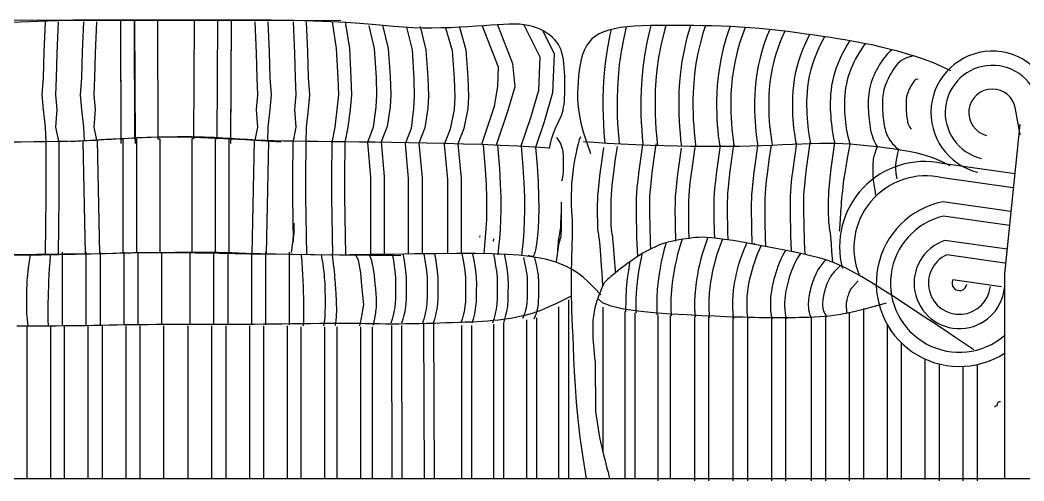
# Model space of a CAD drawing. Header units: inches. Extents: x 11 to 53.5, y 7.4 to 32.2.
# Drawn here: x 43.636 to 45.755, y 22.053 to 23.025 of the extents above; entities that cross this region are included whole.
import ezdxf

# ---------------------------------------------------------------- set-up
doc = ezdxf.new("R2010")
doc.units = ezdxf.units.IN
doc.header["$MEASUREMENT"] = 0
doc.layers.add('02', color=2, linetype='Continuous')
doc.layers.add('1', color=1, linetype='Continuous')

msp = doc.modelspace()

# ---------------------------------------------------------------- linework, layer by layer
at = {"layer": '02'}
for p, q in [((45.6944, 22.2114), (45.6988, 22.2115)), ((45.6944, 22.2079), (45.6944, 22.2114))]:
    msp.add_line(p, q, dxfattribs=at)
for points in [[(43.6046, 23.0199), (43.6369, 23.0217), (43.6734, 23.0231), (43.7148, 23.0241), (43.7631, 23.0248), (43.8203, 23.0251), (43.8885, 23.0251), (43.9698, 23.025), (44.0663, 23.0249), (44.1801, 23.0247), (44.3133, 23.0246)], [(44.7537, 22.754), (44.7554, 22.7642), (44.7576, 22.7736), (44.7603, 22.7821), (44.7632, 22.7899), (44.7663, 22.797), (44.7693, 22.8036), (44.7723, 22.8096), (44.775, 22.8152), (44.7773, 22.8206), (44.7793, 22.8257), (44.781, 22.8308), (44.7824, 22.836), (44.7835, 22.8416), (44.7844, 22.8475), (44.7851, 22.854), (44.7856, 22.8613), (44.786, 22.8694), (44.7862, 22.8781), (44.7863, 22.8874), (44.7862, 22.8969), (44.7859, 22.9065), (44.7855, 22.916), (44.7849, 22.9252), (44.784, 22.9338), (44.7829, 22.9418), (44.7816, 22.9491), (44.7799, 22.9559), (44.7779, 22.9621), (44.7754, 22.968), (44.7724, 22.9734), (44.7688, 22.9787), (44.7646, 22.9837), (44.7598, 22.9886), (44.7543, 22.9933), (44.7481, 22.9978), (44.7414, 23.0019), (44.7341, 23.0057), (44.7263, 23.0089), (44.718, 23.0117), (44.7092, 23.0138), (44.6999, 23.0153), (44.6901, 23.0162), (44.6797, 23.0165), (44.6685, 23.0164), (44.6565, 23.016), (44.6436, 23.0152), (44.6297, 23.0143), (44.6146, 23.0132), (44.5985, 23.0121), (44.5813, 23.0109), (44.5633, 23.0099), (44.5445, 23.0091), (44.5251, 23.0085), (44.5054, 23.0082), (44.4854, 23.0084), (44.4653, 23.009), (44.4451, 23.0102), (44.4244, 23.0117), (44.4026, 23.0136), (44.379, 23.0157), (44.3531, 23.0178), (44.3242, 23.0199), (44.2919, 23.0217), (44.2554, 23.0231), (44.214, 23.0241), (44.1657, 23.0248), (44.1085, 23.0251), (44.0403, 23.0251), (43.959, 23.025), (43.8625, 23.0249), (43.7487, 23.0247), (43.6155, 23.0246)], [(43.6888, 23.0215), (43.6861, 22.958), (43.6846, 22.9032), (43.6817, 22.8674), (43.6846, 22.8366), (43.689, 22.799), (43.6899, 22.7668), (43.6904, 22.6934), (43.6904, 22.6514), (43.6886, 22.5304)], [(43.7163, 23.0215), (43.7136, 22.9552), (43.7121, 22.9032), (43.7107, 22.8674), (43.7136, 22.8366), (43.7107, 22.799), (43.7174, 22.7668), (43.7179, 22.6934), (43.7179, 22.6514), (43.7161, 22.5307)], [(43.7699, 23.0215), (43.7671, 22.958), (43.7657, 22.9032), (43.7628, 22.8674), (43.7657, 22.8366), (43.77, 22.799), (43.7708, 22.77)], [(43.7974, 23.0215), (43.7946, 22.9552), (43.7932, 22.9032), (43.7917, 22.8674), (43.7946, 22.8366), (43.7917, 22.799), (43.7974, 22.7716)], [(43.8476, 23.0248), (43.8487, 22.7646)], [(43.8476, 23.0248), (43.8486, 22.7744), (43.8525, 22.7744), (43.8525, 22.5337)], [(43.8765, 23.0248), (43.8776, 22.7744), (43.8814, 22.7744), (43.8814, 22.5337)], [(43.8776, 23.0249), (43.8787, 22.7647)], [(43.9257, 23.0248), (43.9268, 22.7744), (43.9306, 22.7744), (43.9306, 22.5337)], [(44.0031, 23.0248), (44.002, 22.7744), (43.9982, 22.7744), (43.9982, 22.5337)], [(44.0523, 23.0248), (44.0512, 22.7744), (44.0474, 22.7744), (44.0474, 22.5337)], [(44.0812, 23.0248), (44.0802, 22.7744), (44.0763, 22.7744), (44.0763, 22.5337)], [(44.0812, 23.0248), (44.0801, 22.7646)], [(44.1314, 23.0215), (44.1342, 22.9552), (44.1357, 22.9032), (44.1371, 22.8674), (44.1342, 22.8366), (44.1371, 22.799), (44.1314, 22.7716)], [(44.1589, 23.0215), (44.1617, 22.958), (44.1631, 22.9032), (44.166, 22.8674), (44.1631, 22.8366), (44.1588, 22.799), (44.158, 22.77)], [(44.2125, 23.0215), (44.2152, 22.9552), (44.2167, 22.9032), (44.2181, 22.8674), (44.2152, 22.8366), (44.2181, 22.799), (44.2114, 22.7668), (44.2109, 22.6934), (44.2109, 22.6514), (44.2123, 22.5574), (44.2138, 22.5969), (44.2138, 22.5752), (44.208, 22.5347)], [(44.24, 23.0215), (44.2427, 22.958), (44.2442, 22.9032), (44.2471, 22.8674), (44.2442, 22.8366), (44.2398, 22.799), (44.2389, 22.7668), (44.2384, 22.6934), (44.2384, 22.6514), (44.2402, 22.5304)], [(44.2949, 23.0215), (44.3035, 22.9651), (44.3064, 22.9032), (44.3078, 22.8674), (44.3049, 22.8366), (44.3006, 22.799), (44.2939, 22.7668), (44.2934, 22.6934), (44.2934, 22.6514), (44.2952, 22.5297)], [(44.3224, 23.0215), (44.331, 22.9651), (44.3339, 22.9032), (44.3353, 22.8674), (44.3324, 22.8366), (44.3281, 22.799), (44.3214, 22.7668), (44.3209, 22.6934), (44.3209, 22.6514), (44.3227, 22.5295)], [(44.3723, 23.0128), (44.3837, 22.9651), (44.3874, 22.9032), (44.3886, 22.8674), (44.3868, 22.8413), (44.3816, 22.799), (44.3691, 22.7668), (44.3758, 22.6934), (44.3758, 22.5301)], [(44.4012, 23.0142), (44.4129, 22.9651), (44.4171, 22.9062), (44.4183, 22.868), (44.4171, 22.8419), (44.4106, 22.8004), (44.3981, 22.7683), (44.4048, 22.6948), (44.4048, 22.5305)], [(44.4518, 23.0099), (44.4633, 22.9622), (44.4669, 22.9003), (44.4682, 22.8645), (44.4663, 22.8384), (44.4612, 22.7961), (44.4487, 22.7639), (44.4554, 22.6905), (44.4554, 22.5312)], [(44.4808, 23.0114), (44.4924, 22.9622), (44.4967, 22.9034), (44.4979, 22.8651), (44.4967, 22.839), (44.4902, 22.7975), (44.4777, 22.7654), (44.4844, 22.6919), (44.4844, 22.5317)], [(44.5343, 23.0085), (44.548, 22.9609), (44.5524, 22.9016), (44.5538, 22.8626), (44.5524, 22.8366), (44.5437, 22.7946), (44.5312, 22.7625), (44.5379, 22.689), (44.5379, 22.5322)], [(44.5633, 23.0099), (44.577, 22.9624), (44.5813, 22.9031), (44.5828, 22.864), (44.5813, 22.838), (44.5726, 22.7961), (44.5601, 22.7639), (44.5668, 22.6905), (44.5668, 22.5324)], [(44.6112, 23.013), (44.6453, 22.9268), (44.6435, 22.8859), (44.6371, 22.843), (44.6101, 22.7623)], [(44.6436, 23.0152), (44.6756, 22.9333), (44.6805, 22.8845), (44.6657, 22.8341), (44.6413, 22.7611)], [(44.6995, 23.0153), (44.7333, 22.9476), (44.7302, 22.8763), (44.7134, 22.8191), (44.6933, 22.7587)], [(44.7389, 23.0036), (44.7636, 22.9541), (44.76, 22.8713), (44.742, 22.8101), (44.724, 22.7561)], [(45.6007, 22.9183), (45.5826, 22.9268), (45.5641, 22.9346), (45.5452, 22.9417), (45.5262, 22.9482), (45.5074, 22.954), (45.4888, 22.9593), (45.4709, 22.964), (45.4537, 22.9682), (45.4374, 22.9719), (45.4218, 22.9752), (45.4068, 22.9781), (45.392, 22.9808), (45.3772, 22.9833), (45.3621, 22.9857), (45.3466, 22.9881), (45.3303, 22.9905), (45.3131, 22.993), (45.295, 22.9956), (45.2763, 22.9982), (45.2569, 23.0007), (45.2372, 23.0031), (45.2171, 23.0053), (45.1969, 23.0073), (45.1766, 23.009), (45.1565, 23.0104), (45.1365, 23.0115), (45.1167, 23.0122), (45.097, 23.0128), (45.0775, 23.0132), (45.0582, 23.0134), (45.0392, 23.0136), (45.0204, 23.0136), (45.0019, 23.0137), (44.9837, 23.0136), (44.9661, 23.0134), (44.9492, 23.0129), (44.933, 23.0121), (44.9178, 23.0109), (44.9036, 23.0092), (44.8905, 23.007), (44.8787, 23.0041), (44.8682, 23.0006), (44.8588, 22.9963), (44.8505, 22.9912), (44.8433, 22.9853), (44.837, 22.9785), (44.8317, 22.9708), (44.8272, 22.9621), (44.8234, 22.9524), (44.8204, 22.9419), (44.818, 22.9307), (44.8162, 22.9191), (44.8148, 22.9072), (44.8139, 22.8951), (44.8133, 22.8832), (44.813, 22.8715), (44.8129, 22.8602), (44.8134, 22.8487), (44.8145, 22.8365), (44.8166, 22.8229), (44.82, 22.8075), (44.8249, 22.7895), (44.8316, 22.7684), (44.8404, 22.7436)], [(44.8835, 23.0053), (44.8809, 22.9941), (44.8752, 22.9634), (44.8712, 22.9339), (44.8685, 22.9065), (44.867, 22.8817), (44.8664, 22.8597), (44.8664, 22.8401), (44.8668, 22.8219), (44.8675, 22.8047), (44.8685, 22.788), (44.8698, 22.7715), (44.8704, 22.7653)], [(44.9155, 23.0107), (44.9103, 22.9879), (44.9049, 22.9586), (44.901, 22.9304), (44.8984, 22.9042), (44.897, 22.8804), (44.8964, 22.8593), (44.8964, 22.8403), (44.8967, 22.8228), (44.8974, 22.8062), (44.8984, 22.7901), (44.8997, 22.7742), (44.9007, 22.7636)], [(44.9679, 23.0134), (44.9656, 23.0052), (44.9592, 22.9778), (44.9543, 22.9506), (44.9506, 22.9246), (44.9483, 22.9003), (44.947, 22.8782), (44.9464, 22.8585), (44.9464, 22.8408), (44.9467, 22.8244), (44.9474, 22.8088), (44.9483, 22.7936), (44.9495, 22.7786), (44.951, 22.7635), (44.9513, 22.7612)], [(44.9992, 23.0137), (44.9947, 22.9977), (44.9886, 22.9717), (44.9839, 22.9459), (44.9804, 22.9211), (44.9782, 22.8979), (44.9769, 22.8769), (44.9764, 22.8581), (44.9764, 22.8411), (44.9767, 22.8253), (44.9773, 22.8103), (44.9782, 22.7957), (44.9794, 22.7813), (44.9808, 22.7668), (44.9816, 22.76)], [(45.0513, 23.0135), (45.0497, 23.0087), (45.0431, 22.9853), (45.0376, 22.9615), (45.0333, 22.9379), (45.0301, 22.9153), (45.0281, 22.894), (45.0269, 22.8747), (45.0264, 22.8573), (45.0264, 22.8416), (45.0267, 22.8269), (45.0273, 22.8129), (45.0281, 22.7992), (45.0292, 22.7857), (45.0305, 22.7722), (45.0321, 22.7586)], [(45.0827, 23.0131), (45.0784, 22.9999), (45.0722, 22.9778), (45.067, 22.9554), (45.0629, 22.9332), (45.0599, 22.9118), (45.058, 22.8917), (45.0569, 22.8733), (45.0564, 22.8568), (45.0564, 22.8418), (45.0567, 22.8278), (45.0572, 22.8144), (45.058, 22.8013), (45.0591, 22.7884), (45.0603, 22.7754), (45.0619, 22.7621), (45.0625, 22.7581)], [(45.1352, 23.0115), (45.1325, 23.0043), (45.1262, 22.9853), (45.1206, 22.9654), (45.1159, 22.9452), (45.1123, 22.9252), (45.1096, 22.9059), (45.1078, 22.8878), (45.1068, 22.8711), (45.1064, 22.8561), (45.1064, 22.8423), (45.1067, 22.8294), (45.1072, 22.8169), (45.1079, 22.8048), (45.1089, 22.7928), (45.11, 22.7808), (45.1115, 22.7685), (45.113, 22.758)], [(45.1666, 23.0097), (45.1608, 22.9943), (45.1549, 22.9765), (45.1497, 22.9579), (45.1453, 22.9391), (45.1419, 22.9204), (45.1394, 22.9024), (45.1377, 22.8854), (45.1368, 22.8698), (45.1364, 22.8556), (45.1364, 22.8426), (45.1366, 22.8303), (45.1371, 22.8185), (45.1378, 22.8069), (45.1387, 22.7955), (45.1399, 22.784), (45.1413, 22.7724), (45.143, 22.7601), (45.1432, 22.7584)], [(45.2189, 23.0051), (45.2135, 22.9924), (45.2079, 22.9775), (45.2027, 22.9618), (45.1981, 22.9455), (45.1943, 22.9289), (45.1913, 22.9125), (45.1891, 22.8966), (45.1876, 22.8815), (45.1868, 22.8676), (45.1864, 22.8549), (45.1864, 22.8431), (45.1866, 22.8319), (45.1871, 22.821), (45.1877, 22.8104), (45.1885, 22.7999), (45.1896, 22.7894), (45.1908, 22.7788), (45.1924, 22.7677), (45.1937, 22.7597)], [(45.2503, 23.0015), (45.2468, 22.9941), (45.2414, 22.9812), (45.2362, 22.9675), (45.2314, 22.9531), (45.2272, 22.9381), (45.2237, 22.9228), (45.2209, 22.9077), (45.2189, 22.8931), (45.2175, 22.8792), (45.2167, 22.8663), (45.2164, 22.8544), (45.2164, 22.8433), (45.2166, 22.8328), (45.217, 22.8226), (45.2176, 22.8125), (45.2184, 22.8026), (45.2194, 22.7927), (45.2206, 22.7826), (45.2221, 22.7722), (45.2239, 22.7609), (45.2239, 22.7608)], [(45.3026, 22.9945), (45.2975, 22.9845), (45.2925, 22.9738), (45.2878, 22.9626), (45.2833, 22.9508), (45.2792, 22.9384), (45.2756, 22.9256), (45.2726, 22.9127), (45.2703, 22.8998), (45.2685, 22.8872), (45.2674, 22.8753), (45.2667, 22.8641), (45.2664, 22.8537), (45.2664, 22.8438), (45.2666, 22.8344), (45.267, 22.8251), (45.2675, 22.816), (45.2682, 22.807), (45.2691, 22.798), (45.2702, 22.789), (45.2715, 22.7797), (45.2731, 22.7698), (45.2745, 22.7629)], [(45.3343, 22.9899), (45.3293, 22.9808), (45.3245, 22.9713), (45.3199, 22.9616), (45.3157, 22.9514), (45.3116, 22.9408), (45.3079, 22.9297), (45.3047, 22.9182), (45.302, 22.9065), (45.2999, 22.895), (45.2983, 22.8837), (45.2973, 22.873), (45.2967, 22.8628), (45.2964, 22.8532), (45.2964, 22.8441), (45.2966, 22.8353), (45.2969, 22.8267), (45.2974, 22.8181), (45.2981, 22.8097), (45.2989, 22.8013), (45.2999, 22.7928), (45.3011, 22.7843), (45.3027, 22.7751), (45.3046, 22.7651), (45.3049, 22.764)], [(45.3879, 22.9815), (45.3871, 22.9804), (45.3823, 22.9729), (45.3778, 22.9652), (45.3735, 22.9574), (45.3695, 22.9494), (45.3656, 22.9413), (45.3621, 22.9328), (45.3588, 22.9241), (45.3558, 22.915), (45.3532, 22.9057), (45.351, 22.8964), (45.3493, 22.887), (45.348, 22.8779), (45.3471, 22.8691), (45.3466, 22.8606), (45.3464, 22.8524), (45.3464, 22.8446), (45.3465, 22.8368), (45.3469, 22.8292), (45.3473, 22.8216), (45.3479, 22.8141), (45.3487, 22.8067), (45.3495, 22.7992), (45.3506, 22.7918), (45.3519, 22.784), (45.3535, 22.7758), (45.3556, 22.7669), (45.3563, 22.7644)], [(45.4203, 22.9755), (45.4168, 22.9707), (45.4122, 22.9639), (45.4079, 22.9572), (45.4038, 22.9504), (45.4, 22.9434), (45.3964, 22.9363), (45.3931, 22.9291), (45.3899, 22.9217), (45.387, 22.9141), (45.3845, 22.9062), (45.3822, 22.8983), (45.3804, 22.8903), (45.3789, 22.8823), (45.3778, 22.8744), (45.3771, 22.8667), (45.3766, 22.8592), (45.3764, 22.852), (45.3764, 22.8449), (45.3765, 22.8378), (45.3768, 22.8307), (45.3773, 22.8237), (45.3778, 22.8168), (45.3785, 22.8099), (45.3793, 22.8031), (45.3802, 22.7963), (45.3814, 22.7894), (45.3828, 22.7822), (45.3846, 22.7746), (45.3869, 22.7667), (45.3881, 22.7631)], [(45.4768, 22.9624), (45.4723, 22.9588), (45.4664, 22.953), (45.4616, 22.9472), (45.4576, 22.9417), (45.4539, 22.9364), (45.4505, 22.9311), (45.4473, 22.9256), (45.4442, 22.92), (45.4414, 22.9144), (45.4388, 22.9088), (45.4363, 22.9031), (45.4342, 22.8973), (45.4323, 22.8916), (45.4307, 22.8859), (45.4293, 22.8801), (45.4283, 22.8743), (45.4275, 22.8686), (45.4269, 22.8628), (45.4266, 22.857), (45.4264, 22.8512), (45.4264, 22.8453), (45.4265, 22.8393), (45.4268, 22.8333), (45.4271, 22.8272), (45.4276, 22.8212), (45.4282, 22.8153), (45.4289, 22.8095), (45.4297, 22.8038), (45.4306, 22.7983), (45.4317, 22.7928), (45.433, 22.7873), (45.4346, 22.7818), (45.4365, 22.7763), (45.4387, 22.7709), (45.4413, 22.7655), (45.4443, 22.7602), (45.446, 22.7575)], [(45.5219, 22.9495), (45.5141, 22.9479), (45.5074, 22.9457), (45.5017, 22.943), (45.4967, 22.94), (45.4924, 22.9365), (45.4886, 22.9327), (45.4852, 22.9286), (45.482, 22.9244), (45.479, 22.9199), (45.4761, 22.9154), (45.4734, 22.9107), (45.4708, 22.906), (45.4684, 22.9013), (45.4662, 22.8966), (45.4642, 22.8919), (45.4625, 22.8873), (45.461, 22.8828), (45.4597, 22.8784), (45.4587, 22.874), (45.4579, 22.8696), (45.4573, 22.8651), (45.4568, 22.8605), (45.4565, 22.8557), (45.4564, 22.8508), (45.4564, 22.8456), (45.4565, 22.8403), (45.4567, 22.8348), (45.4571, 22.8293), (45.4575, 22.8239), (45.458, 22.8185), (45.4586, 22.8133), (45.4593, 22.8084), (45.4601, 22.8037), (45.461, 22.7992), (45.462, 22.795), (45.4632, 22.7909), (45.4645, 22.787), (45.4661, 22.7831), (45.468, 22.7793), (45.4701, 22.7755), (45.4725, 22.7717), (45.4752, 22.7679), (45.4781, 22.7643), (45.4811, 22.7609), (45.4843, 22.7578), (45.4874, 22.7551), (45.4906, 22.7529), (45.4938, 22.7513)], [(45.5321, 22.9005), (45.5269, 22.8995), (45.5256, 22.899), (45.5255, 22.8989), (45.5245, 22.8977), (45.5228, 22.8954), (45.5208, 22.8924), (45.5187, 22.8892), (45.5168, 22.886), (45.515, 22.8827), (45.5133, 22.8794), (45.5119, 22.8763), (45.5106, 22.8733), (45.5096, 22.8706), (45.5088, 22.8682), (45.5082, 22.866), (45.5077, 22.8638), (45.5073, 22.8616), (45.5069, 22.8592), (45.5067, 22.8566), (45.5065, 22.8535), (45.5064, 22.85), (45.5064, 22.8461), (45.5065, 22.8418), (45.5067, 22.8374), (45.5069, 22.8328), (45.5073, 22.8283), (45.5077, 22.8239), (45.5082, 22.8197), (45.5088, 22.8159), (45.5093, 22.8126), (45.5098, 22.8099), (45.5104, 22.8077), (45.5108, 22.8061), (45.5113, 22.8047), (45.5118, 22.8036), (45.5123, 22.8024), (45.5131, 22.8011), (45.514, 22.7996), (45.5152, 22.798), (45.5163, 22.7966), (45.5173, 22.7954), (45.518, 22.7948)], [(45.7467, 22.8052), (45.7142, 22.4893), (45.7142, 22.0579)], [(43.6076, 22.7681), (43.6371, 22.7684), (43.6648, 22.7687), (43.6907, 22.769), (43.7147, 22.7694), (43.7368, 22.7699), (43.7573, 22.7705), (43.7766, 22.7712), (43.7948, 22.772), (43.8125, 22.7729), (43.8298, 22.7739), (43.847, 22.7749), (43.8646, 22.776), (43.8831, 22.7771), (43.9041, 22.7781), (43.9294, 22.7787), (43.9609, 22.7787), (44.0006, 22.7778), (44.0502, 22.7759), (44.1117, 22.7728), (44.1868, 22.7682)], [(44.7544, 22.7551), (44.7216, 22.7572), (44.6864, 22.7591), (44.6493, 22.7608), (44.611, 22.7623), (44.5719, 22.7636), (44.5327, 22.7647), (44.494, 22.7656), (44.4563, 22.7664), (44.42, 22.767), (44.3854, 22.7675), (44.3524, 22.7678), (44.3212, 22.7681), (44.2917, 22.7684), (44.264, 22.7687), (44.2381, 22.769), (44.2141, 22.7694), (44.192, 22.7699), (44.1715, 22.7705), (44.1522, 22.7712), (44.134, 22.772), (44.1163, 22.7729), (44.099, 22.7739), (44.0818, 22.7749), (44.0642, 22.776), (44.0457, 22.7771), (44.0248, 22.7781), (43.9994, 22.7787), (43.9679, 22.7787), (43.9282, 22.7778), (43.8786, 22.7759), (43.8171, 22.7728), (43.742, 22.7682)], [(43.7686, 22.7698), (43.7735, 22.5315)], [(43.7986, 22.7717), (43.8035, 22.5319)], [(44.1302, 22.7717), (44.1253, 22.5319)], [(44.1602, 22.7698), (44.1553, 22.5315)], [(44.7681, 22.777), (44.7729, 22.7709), (44.7765, 22.7647), (44.7791, 22.7583), (44.7809, 22.7519), (44.7819, 22.7455), (44.7825, 22.7391), (44.7827, 22.7328), (44.7827, 22.7267), (44.7827, 22.7207), (44.7826, 22.7148), (44.7825, 22.7092), (44.7822, 22.7039), (44.7818, 22.6987), (44.7812, 22.6939), (44.7803, 22.6894), (44.7791, 22.6851)], [(44.8189, 22.7785), (44.8164, 22.7721), (44.8138, 22.7637), (44.8113, 22.7535), (44.8089, 22.7421), (44.8066, 22.7298), (44.8046, 22.7171), (44.8028, 22.7042), (44.8014, 22.6917), (44.8004, 22.6798), (44.7997, 22.6686), (44.7993, 22.6582), (44.7992, 22.6486), (44.7992, 22.6398), (44.7995, 22.6319), (44.7998, 22.6249), (44.8001, 22.6189), (44.8005, 22.6138), (44.8008, 22.6092), (44.8012, 22.605), (44.8014, 22.6007), (44.8016, 22.5959), (44.8017, 22.5903), (44.8017, 22.5836), (44.8016, 22.5754), (44.8014, 22.5654), (44.801, 22.5539), (44.8006, 22.5411), (44.8002, 22.5274), (44.7998, 22.513), (44.7994, 22.4983), (44.7992, 22.4836), (44.7991, 22.4691), (44.7992, 22.455), (44.7995, 22.441), (44.7999, 22.4268), (44.8004, 22.4118), (44.8011, 22.3957), (44.8018, 22.3779), (44.8027, 22.3582), (44.8036, 22.3359), (44.8046, 22.3109), (44.8058, 22.2831), (44.8076, 22.2524), (44.81, 22.219), (44.8134, 22.1828), (44.8179, 22.1439), (44.8238, 22.1023), (44.8313, 22.058)], [(45.5994, 22.7176), (45.5827, 22.7263), (45.5654, 22.7335), (45.5478, 22.7393), (45.5299, 22.744), (45.5121, 22.7478), (45.4946, 22.7509), (45.4775, 22.7534), (45.4611, 22.7556), (45.4456, 22.7575), (45.4308, 22.7593), (45.4164, 22.7608), (45.4022, 22.7621), (45.3878, 22.7632), (45.3731, 22.7639), (45.3578, 22.7644), (45.3416, 22.7646), (45.3243, 22.7644), (45.306, 22.764), (45.2867, 22.7633), (45.2665, 22.7626), (45.2454, 22.7617), (45.2235, 22.7608), (45.201, 22.7599), (45.1778, 22.7592), (45.154, 22.7586), (45.1296, 22.7582), (45.1045, 22.758), (45.0786, 22.758), (45.0518, 22.7582), (45.0242, 22.7587), (44.9955, 22.7595), (44.9658, 22.7606), (44.9352, 22.7619), (44.9047, 22.7634), (44.8755, 22.765), (44.8489, 22.7665), (44.826, 22.7679), (44.8252, 22.768)], [(44.9782, 22.764), (44.9738, 22.7334), (44.9705, 22.7086), (44.9681, 22.689), (44.9665, 22.6735), (44.9655, 22.6614), (44.965, 22.6519), (44.9649, 22.6441), (44.9648, 22.6372), (44.9648, 22.6304), (44.9649, 22.6235), (44.9649, 22.6162), (44.965, 22.6084), (44.9651, 22.5999), (44.9653, 22.5904), (44.9656, 22.5797), (44.966, 22.5677), (44.9664, 22.5542), (44.9669, 22.5419)], [(45.2751, 22.7654), (45.2706, 22.7349), (45.2673, 22.7101), (45.2649, 22.6905), (45.2633, 22.675), (45.2624, 22.6629), (45.2619, 22.6534), (45.2617, 22.6456), (45.2616, 22.6386), (45.2617, 22.6319), (45.2617, 22.625), (45.2617, 22.6177), (45.2618, 22.6099), (45.2619, 22.6014), (45.2621, 22.5919), (45.2624, 22.5812), (45.2628, 22.5692), (45.2632, 22.5557), (45.264, 22.5366)], [(45.3034, 22.7669), (45.299, 22.7363), (45.2956, 22.7116), (45.2933, 22.6919), (45.2917, 22.6765), (45.2907, 22.6644), (45.2902, 22.6549), (45.29, 22.6471), (45.29, 22.6401), (45.29, 22.6334), (45.29, 22.6265), (45.29, 22.6192), (45.2901, 22.6114), (45.2903, 22.6029), (45.2905, 22.5934), (45.2907, 22.5827), (45.2911, 22.5707), (45.2916, 22.5571), (45.2926, 22.5305)], [(45.3556, 22.7669), (45.3512, 22.7363), (45.3478, 22.7116), (45.3455, 22.6919), (45.3439, 22.6765), (45.3429, 22.6644), (45.3424, 22.6549), (45.3422, 22.6471), (45.3422, 22.6401), (45.3422, 22.6334), (45.3422, 22.6268), (45.3423, 22.6205), (45.3423, 22.6144), (45.3425, 22.6087), (45.3427, 22.6035), (45.3429, 22.5988), (45.3433, 22.5947), (45.3438, 22.5911), (45.3444, 22.5873), (45.3451, 22.5826), (45.3459, 22.576), (45.3469, 22.5667), (45.348, 22.5539), (45.3493, 22.5368), (45.3508, 22.5144)], [(44.6135, 22.7622), (44.6178, 22.71), (44.6197, 22.6779), (44.6206, 22.6499), (44.6208, 22.6256), (44.6203, 22.6041), (44.6193, 22.5849), (44.618, 22.5669), (44.6164, 22.5495), (44.6146, 22.5327)], [(44.6437, 22.761), (44.6478, 22.7121), (44.6497, 22.6792), (44.6506, 22.6505), (44.6508, 22.6253), (44.6503, 22.603), (44.6492, 22.583), (44.6479, 22.5644), (44.6462, 22.5466), (44.6444, 22.5295)], [(44.6941, 22.7587), (44.6976, 22.7156), (44.6996, 22.6815), (44.7006, 22.6515), (44.7008, 22.6249), (44.7002, 22.6012), (44.6991, 22.5799), (44.6977, 22.5602), (44.6947, 22.5281)], [(44.7243, 22.757), (44.7276, 22.7178), (44.7296, 22.6832), (44.7307, 22.653), (44.7309, 22.627), (44.7304, 22.6047), (44.7295, 22.586), (44.7282, 22.5704), (44.7268, 22.5578), (44.7253, 22.5478), (44.7239, 22.5401), (44.7225, 22.5344), (44.7211, 22.5304), (44.7197, 22.5279), (44.7183, 22.5265), (44.717, 22.5259), (44.7156, 22.5259), (44.7144, 22.5262), (44.7131, 22.5266), (44.7119, 22.527), (44.7109, 22.5275), (44.7099, 22.5277), (44.709, 22.5278), (44.7084, 22.5275), (44.7079, 22.5267)], [(44.8679, 22.7565), (44.8634, 22.7259), (44.8601, 22.7012), (44.8577, 22.6815), (44.8561, 22.666), (44.8552, 22.654), (44.8547, 22.6444), (44.8545, 22.6366), (44.8545, 22.6297), (44.8545, 22.623), (44.8545, 22.6164), (44.8545, 22.6101), (44.8546, 22.604), (44.8546, 22.5984), (44.8548, 22.5932), (44.855, 22.5886), (44.8552, 22.5847), (44.8555, 22.5814), (44.8559, 22.5786), (44.8563, 22.5759), (44.8568, 22.5731), (44.8574, 22.57), (44.8579, 22.5662), (44.8586, 22.5614), (44.8592, 22.5554), (44.8599, 22.548), (44.8606, 22.5392), (44.8613, 22.5292), (44.8621, 22.5179), (44.8629, 22.5056), (44.8638, 22.4923), (44.8646, 22.4781), (44.8655, 22.4632)], [(44.8962, 22.758), (44.8918, 22.7274), (44.8885, 22.7027), (44.8861, 22.683), (44.8845, 22.6675), (44.8835, 22.6555), (44.883, 22.6459), (44.8828, 22.6381), (44.8828, 22.6312), (44.8828, 22.6245), (44.8828, 22.6179), (44.8828, 22.6116), (44.8829, 22.6055), (44.883, 22.5999), (44.8831, 22.5947), (44.8833, 22.5901), (44.8835, 22.5862), (44.8839, 22.5829), (44.8842, 22.58), (44.8847, 22.5774), (44.8852, 22.5746), (44.8857, 22.5715), (44.8863, 22.5676), (44.8869, 22.5629), (44.8876, 22.5569), (44.8882, 22.5496), (44.8889, 22.5412), (44.8896, 22.5321), (44.8902, 22.5227), (44.8909, 22.5136), (44.8914, 22.505), (44.8919, 22.4975), (44.8923, 22.4913)], [(44.9499, 22.7625), (44.9455, 22.7319), (44.9422, 22.7072), (44.9398, 22.6875), (44.9382, 22.672), (44.9372, 22.6599), (44.9367, 22.6504), (44.9365, 22.6426), (44.9365, 22.6357), (44.9365, 22.6289), (44.9365, 22.622), (44.9366, 22.6147), (44.9366, 22.607), (44.9368, 22.5984), (44.937, 22.5889), (44.9372, 22.5782), (44.9376, 22.5662), (44.9381, 22.5527), (44.9391, 22.5259)], [(45.0319, 22.755), (45.0275, 22.7244), (45.0242, 22.6997), (45.0218, 22.68), (45.0202, 22.6646), (45.0192, 22.6525), (45.0187, 22.6429), (45.0186, 22.6351), (45.0185, 22.6282), (45.0185, 22.6214), (45.0185, 22.6145), (45.0186, 22.6073), (45.0187, 22.5995), (45.0188, 22.5909), (45.019, 22.5814), (45.0193, 22.5708), (45.0196, 22.5588)], [(45.0603, 22.7565), (45.0559, 22.7259), (45.0525, 22.7012), (45.0501, 22.6815), (45.0485, 22.666), (45.0476, 22.654), (45.0471, 22.6444), (45.0469, 22.6366), (45.0469, 22.6297), (45.0469, 22.6229), (45.0469, 22.616), (45.0469, 22.6088), (45.047, 22.601), (45.0471, 22.5924), (45.0473, 22.5829), (45.0478, 22.5643)], [(45.114, 22.761), (45.1095, 22.7304), (45.1062, 22.7057), (45.1038, 22.686), (45.1022, 22.6705), (45.1013, 22.6584), (45.1008, 22.6489), (45.1006, 22.6411), (45.1006, 22.6342), (45.1006, 22.6274), (45.1006, 22.6205), (45.1006, 22.6133), (45.1007, 22.6055), (45.1008, 22.5969), (45.101, 22.5874), (45.1013, 22.5767), (45.1017, 22.5647)], [(45.1423, 22.7625), (45.1379, 22.7319), (45.1346, 22.7072), (45.1322, 22.6875), (45.1306, 22.672), (45.1296, 22.6599), (45.1291, 22.6504), (45.1289, 22.6426), (45.1289, 22.6357), (45.1289, 22.6289), (45.1289, 22.622), (45.129, 22.6147), (45.129, 22.607), (45.1292, 22.5984), (45.1294, 22.5889), (45.1297, 22.5782), (45.1302, 22.5614)], [(45.193, 22.7595), (45.1886, 22.7289), (45.1853, 22.7042), (45.1829, 22.6845), (45.1813, 22.669), (45.1803, 22.6569), (45.1798, 22.6474), (45.1796, 22.6396), (45.1796, 22.6327), (45.1796, 22.6259), (45.1796, 22.619), (45.1797, 22.6118), (45.1798, 22.604), (45.1799, 22.5954), (45.1801, 22.5859), (45.1804, 22.5753), (45.1807, 22.5632), (45.1811, 22.5528)], [(45.2214, 22.761), (45.2169, 22.7304), (45.2136, 22.7057), (45.2112, 22.686), (45.2096, 22.6705), (45.2087, 22.6584), (45.2082, 22.6489), (45.208, 22.6411), (45.208, 22.6342), (45.208, 22.6274), (45.208, 22.6205), (45.208, 22.6133), (45.2081, 22.6055), (45.2082, 22.5969), (45.2084, 22.5874), (45.2087, 22.5767), (45.2091, 22.5647), (45.2097, 22.5474)], [(45.3878, 22.7632), (45.3844, 22.7453), (45.3815, 22.7294), (45.3791, 22.7153), (45.3771, 22.7027), (45.3754, 22.6915), (45.374, 22.6815), (45.3729, 22.6723), (45.3719, 22.6639), (45.3711, 22.6559), (45.3704, 22.6483), (45.3697, 22.6411), (45.3692, 22.6343), (45.3687, 22.6277), (45.3683, 22.6213), (45.3679, 22.6151), (45.3675, 22.609), (45.3672, 22.603), (45.3668, 22.5972), (45.3665, 22.592), (45.3661, 22.5874), (45.3658, 22.5836), (45.3655, 22.5809), (45.3653, 22.5795)], [(45.4456, 22.7575), (45.4425, 22.7504), (45.4402, 22.7439), (45.4385, 22.7379), (45.4373, 22.7324), (45.4367, 22.7273), (45.4363, 22.7226), (45.4362, 22.7183), (45.4362, 22.7143), (45.4362, 22.7106), (45.4362, 22.7072), (45.4362, 22.7039), (45.4363, 22.7006), (45.4364, 22.6974), (45.4366, 22.6941), (45.4369, 22.6907), (45.4373, 22.687), (45.4377, 22.683), (45.4383, 22.6789), (45.4389, 22.6746), (45.4396, 22.6704), (45.4402, 22.6663), (45.4409, 22.6625), (45.4415, 22.659), (45.4421, 22.6559)], [(45.4906, 22.7529), (45.4884, 22.7441), (45.4867, 22.7365), (45.4856, 22.73), (45.4848, 22.7245), (45.4843, 22.7199), (45.4842, 22.7161), (45.4842, 22.7128), (45.4843, 22.71), (45.4844, 22.7074), (45.4846, 22.7051), (45.4849, 22.703), (45.4851, 22.7008), (45.4855, 22.6985), (45.4859, 22.6961), (45.4863, 22.6933), (45.4869, 22.6902)], [(44.7782, 22.641), (44.7781, 22.6233), (44.7777, 22.6087), (44.7771, 22.5969), (44.7765, 22.5876), (44.7757, 22.5804), (44.775, 22.5749), (44.7743, 22.5708), (44.7736, 22.5678), (44.7731, 22.5654), (44.7727, 22.5635), (44.7724, 22.5618), (44.7722, 22.5603), (44.772, 22.5586), (44.7718, 22.5565), (44.7716, 22.5539), (44.7713, 22.5505), (44.771, 22.5462), (44.7706, 22.5413), (44.7702, 22.536), (44.7697, 22.5306), (44.7691, 22.5254), (44.7684, 22.5207), (44.7677, 22.5169), (44.7669, 22.5141)], [(44.7782, 22.641), (44.7782, 22.6243), (44.7782, 22.6103), (44.7781, 22.5989), (44.7781, 22.5896), (44.7779, 22.5822), (44.7778, 22.5764), (44.7775, 22.572), (44.7772, 22.5686), (44.7767, 22.5659), (44.7762, 22.5638), (44.7757, 22.5621), (44.7751, 22.5604), (44.7744, 22.5586), (44.7737, 22.5565), (44.773, 22.5539), (44.7724, 22.5505), (44.7717, 22.5462), (44.7711, 22.5413), (44.7704, 22.536), (44.7698, 22.5306), (44.7691, 22.5254), (44.7684, 22.5207), (44.7677, 22.5169), (44.7669, 22.5141)], [(44.6063, 22.5698), (44.6056, 22.5673)], [(44.6355, 22.5633), (44.6344, 22.5589)], [(45.6497, 22.3295), (45.6118, 22.3548), (45.5761, 22.3785), (45.5428, 22.4006), (45.5118, 22.421), (45.4833, 22.4395), (45.4573, 22.456), (45.434, 22.4706), (45.4132, 22.4831), (45.3952, 22.4934), (45.3791, 22.5018), (45.3646, 22.5087), (45.3508, 22.5144), (45.3371, 22.5191), (45.323, 22.5232), (45.3077, 22.527), (45.2906, 22.5309), (45.2712, 22.5351), (45.2501, 22.5395), (45.2278, 22.5439), (45.2052, 22.5483), (45.1827, 22.5525), (45.1611, 22.5564), (45.1411, 22.5597), (45.1234, 22.5624), (45.1083, 22.5644), (45.0958, 22.5657), (45.0853, 22.5664), (45.0764, 22.5667), (45.0688, 22.5665), (45.062, 22.566), (45.0556, 22.5653), (45.0491, 22.5644), (45.0423, 22.5635), (45.0351, 22.5625), (45.0275, 22.5614), (45.0197, 22.5599), (45.0115, 22.5582), (45.0031, 22.5561), (44.9946, 22.5536), (44.9859, 22.5505), (44.9772, 22.5469), (44.9684, 22.5427), (44.9597, 22.5382), (44.951, 22.5333), (44.9426, 22.5281), (44.9343, 22.5228), (44.9264, 22.5174), (44.9188, 22.512), (44.9117, 22.5067), (44.9049, 22.5016), (44.8987, 22.4966), (44.893, 22.492), (44.8879, 22.4877), (44.8834, 22.4838), (44.8795, 22.4804), (44.8763, 22.4776), (44.8738, 22.4754), (44.8719, 22.4736), (44.8704, 22.4721), (44.8693, 22.4708), (44.8684, 22.4694), (44.8675, 22.4678), (44.8666, 22.4658), (44.8656, 22.4633), (44.8643, 22.4601), (44.8627, 22.4563), (44.861, 22.4521), (44.8592, 22.4474), (44.8574, 22.4426), (44.8555, 22.4375), (44.8538, 22.4325), (44.8522, 22.4275), (44.8508, 22.4228), (44.8495, 22.4182), (44.8485, 22.4137), (44.8476, 22.4093), (44.8469, 22.4049), (44.8463, 22.4005), (44.8458, 22.3961), (44.8454, 22.3915), (44.8451, 22.3868), (44.8449, 22.3819), (44.8448, 22.3768), (44.8448, 22.3713), (44.8448, 22.3656), (44.845, 22.3594), (44.8453, 22.3528), (44.8458, 22.3458), (44.8463, 22.3382), (44.847, 22.3302), (44.8478, 22.3219), (44.8487, 22.3132), (44.8497, 22.3042), (44.8508, 22.1993), (44.852, 22.1901), (44.8533, 22.1808), (44.8547, 22.1716), (44.8562, 22.1625), (44.8578, 22.1533), (44.8595, 22.1442), (44.8613, 22.135), (44.8633, 22.1258), (44.8654, 22.1166), (44.8676, 22.1073), (44.8701, 22.098), (44.8725, 22.0888), (44.8749, 22.0798), (44.8772, 22.0712), (44.8791, 22.0632), (44.8802, 22.0579)], [(44.9998, 22.5551), (44.9985, 22.551), (44.9952, 22.5389), (44.9922, 22.5268), (44.9895, 22.5146), (44.9871, 22.5022), (44.9849, 22.489), (44.9828, 22.4743), (44.9811, 22.4573), (44.98, 22.4376), (44.9799, 22.4153), (44.9805, 22.4031)], [(45.0334, 22.5622), (45.0308, 22.5543), (45.0274, 22.5427), (45.0242, 22.5313), (45.0214, 22.52), (45.0189, 22.5085), (45.0166, 22.4968), (45.0145, 22.4845), (45.0126, 22.4708), (45.011, 22.4549), (45.01, 22.4367), (45.0099, 22.416), (45.0107, 22.4012)], [(45.088, 22.5663), (45.0859, 22.5608), (45.082, 22.5499), (45.0785, 22.5393), (45.0754, 22.529), (45.0726, 22.5187), (45.0701, 22.5085), (45.0678, 22.4983), (45.0658, 22.4878), (45.0639, 22.4769), (45.0623, 22.4648), (45.0609, 22.451), (45.06, 22.4351), (45.0599, 22.4172), (45.0609, 22.3987)], [(45.1189, 22.563), (45.114, 22.5504), (45.1104, 22.5402), (45.1072, 22.5303), (45.1043, 22.5207), (45.1017, 22.5112), (45.0993, 22.5017), (45.0972, 22.4921), (45.0953, 22.4824), (45.0936, 22.4723), (45.0921, 22.4613), (45.0908, 22.4486), (45.09, 22.4342), (45.0899, 22.418), (45.0908, 22.4001), (45.0912, 22.3975)], [(45.1699, 22.5548), (45.1647, 22.5427), (45.1609, 22.5329), (45.1577, 22.524), (45.1549, 22.5154), (45.1523, 22.5069), (45.1501, 22.4986), (45.148, 22.4902), (45.1461, 22.4819), (45.1445, 22.4735), (45.143, 22.4648), (45.1417, 22.4553), (45.1406, 22.4446), (45.1399, 22.4326), (45.1399, 22.4192), (45.1407, 22.4045), (45.1418, 22.3956)], [(45.1855, 22.5544), (45.1856, 22.552)], [(43.597, 22.5295), (43.64, 22.5293), (43.68, 22.5296), (43.7173, 22.5301), (43.7522, 22.5309), (43.7851, 22.5318), (43.8163, 22.5328), (43.8464, 22.5337), (43.8756, 22.5344), (43.9044, 22.5348), (43.9336, 22.5348), (43.9664, 22.5345), (44.0064, 22.5339), (44.0571, 22.533), (44.1222, 22.532), (44.2053, 22.5308), (44.31, 22.5295), (44.4398, 22.5281)], [(44.8622, 22.4451), (44.8482, 22.4599), (44.836, 22.472), (44.8251, 22.4818), (44.8152, 22.4897), (44.806, 22.496), (44.7971, 22.5012), (44.7883, 22.5056), (44.7791, 22.5095), (44.7692, 22.5133), (44.758, 22.5169), (44.745, 22.5204), (44.7296, 22.5236), (44.7113, 22.5263), (44.6894, 22.5287), (44.6634, 22.5305), (44.6327, 22.5318), (44.5971, 22.5323), (44.5572, 22.5324), (44.5142, 22.5321), (44.4691, 22.5315), (44.423, 22.5307), (44.3769, 22.5301), (44.3318, 22.5295), (44.2888, 22.5293), (44.2488, 22.5296), (44.2115, 22.5301), (44.1766, 22.5309), (44.1437, 22.5318), (44.1125, 22.5328), (44.0824, 22.5337), (44.0532, 22.5344), (44.0244, 22.5348), (43.9952, 22.5348), (43.9624, 22.5345), (43.9224, 22.5339), (43.8717, 22.533), (43.8066, 22.532), (43.7235, 22.5308), (43.6188, 22.5295)], [(43.6573, 22.5307), (43.6556, 22.5204), (43.6541, 22.5111), (43.653, 22.5026), (43.652, 22.4948), (43.6513, 22.4878), (43.6507, 22.4813), (43.6503, 22.4753), (43.6499, 22.4697), (43.6497, 22.4644), (43.6495, 22.4594), (43.6493, 22.4546), (43.6493, 22.4498), (43.6492, 22.445), (43.6492, 22.4401), (43.6492, 22.435), (43.6492, 22.4297), (43.6492, 22.424), (43.6492, 22.4181), (43.6493, 22.4119), (43.6495, 22.4056), (43.6499, 22.3992), (43.6505, 22.3928), (43.6512, 22.3864), (43.6522, 22.3802)], [(43.7246, 22.5353), (43.7246, 22.3823)], [(43.7746, 22.5353), (43.7746, 22.3823)], [(43.8046, 22.5353), (43.8046, 22.3823)], [(43.8546, 22.5353), (43.8546, 22.3823)], [(43.8846, 22.5353), (43.8846, 22.3823)], [(43.9346, 22.5353), (43.9346, 22.3823)], [(43.9942, 22.5353), (43.9942, 22.3823)], [(44.0442, 22.5353), (44.0442, 22.3823)], [(44.0742, 22.5353), (44.0742, 22.3823)], [(44.1242, 22.5353), (44.1242, 22.3823)], [(44.1542, 22.5353), (44.1542, 22.3823)], [(44.2042, 22.5353), (44.2042, 22.3823)], [(44.2715, 22.5307), (44.2732, 22.5204), (44.2747, 22.5111), (44.2758, 22.5026), (44.2768, 22.4948), (44.2775, 22.4878), (44.2781, 22.4813), (44.2785, 22.4753), (44.2789, 22.4697), (44.2791, 22.4644), (44.2793, 22.4594), (44.2795, 22.4546), (44.2795, 22.4498), (44.2796, 22.445), (44.2796, 22.4401), (44.2796, 22.435), (44.2796, 22.4297), (44.2796, 22.424), (44.2796, 22.4181), (44.2795, 22.4119), (44.2793, 22.4056), (44.2789, 22.3992), (44.2783, 22.3928), (44.2776, 22.3864), (44.2766, 22.3802)], [(44.294, 22.5317), (44.2951, 22.5243), (44.2961, 22.5169), (44.297, 22.5095), (44.2979, 22.5022), (44.2986, 22.4951), (44.2993, 22.4883), (44.2999, 22.4817), (44.3005, 22.4757), (44.3009, 22.47), (44.3014, 22.4648), (44.3017, 22.46), (44.3021, 22.4554), (44.3024, 22.4509), (44.3026, 22.4465), (44.3028, 22.4422), (44.303, 22.4377), (44.3032, 22.4331), (44.3034, 22.4283), (44.3035, 22.4235), (44.3036, 22.4187), (44.3036, 22.414), (44.3036, 22.4093), (44.3035, 22.4048), (44.3033, 22.4005), (44.303, 22.3965), (44.3027, 22.3928), (44.3023, 22.3895), (44.302, 22.3867), (44.3017, 22.3843), (44.3014, 22.3825), (44.3012, 22.3814), (44.3012, 22.3809)], [(44.3442, 22.5307), (44.3493, 22.5184), (44.3544, 22.4918), (44.3565, 22.4641), (44.3606, 22.4252), (44.3554, 22.3925), (44.3534, 22.3843), (44.3524, 22.3802)], [(44.3728, 22.5317), (44.3746, 22.527), (44.3762, 22.5223), (44.3776, 22.5176), (44.3788, 22.5129), (44.3798, 22.5082), (44.3807, 22.5036), (44.3815, 22.4992), (44.3821, 22.4948), (44.3827, 22.4907), (44.3832, 22.4867), (44.3836, 22.4828), (44.384, 22.479), (44.3844, 22.4752), (44.3847, 22.4713), (44.3851, 22.4674), (44.3855, 22.4633), (44.3859, 22.459), (44.3863, 22.4547), (44.3867, 22.4502), (44.387, 22.4456), (44.3873, 22.441), (44.3876, 22.4364), (44.3877, 22.4318), (44.3877, 22.4273), (44.3876, 22.4229), (44.3873, 22.4186), (44.3869, 22.4144), (44.3865, 22.4104), (44.386, 22.4067), (44.3855, 22.4032), (44.385, 22.3999), (44.3844, 22.3969), (44.384, 22.3943), (44.3835, 22.3919), (44.383, 22.3897), (44.3826, 22.3878), (44.3822, 22.386), (44.3818, 22.3843), (44.3814, 22.3828), (44.381, 22.3812)], [(44.4215, 22.532), (44.4239, 22.5178), (44.4256, 22.506), (44.4269, 22.4962), (44.4277, 22.4882), (44.4282, 22.4817), (44.4285, 22.4762), (44.4285, 22.4715), (44.4285, 22.4673), (44.4285, 22.4632), (44.4285, 22.4592), (44.4285, 22.4553), (44.4284, 22.4513), (44.4284, 22.4474), (44.4283, 22.4434), (44.4282, 22.4393), (44.4281, 22.4351), (44.4279, 22.4307), (44.4276, 22.4261), (44.4271, 22.421), (44.4263, 22.4154), (44.4251, 22.4092), (44.4236, 22.4022), (44.4214, 22.3943), (44.4187, 22.3853)], [(44.4442, 22.532), (44.4466, 22.5178), (44.4483, 22.506), (44.4496, 22.4962), (44.4504, 22.4882), (44.4509, 22.4817), (44.4511, 22.4762), (44.4512, 22.4715), (44.4512, 22.4673), (44.4512, 22.4632), (44.4512, 22.4592), (44.4512, 22.4553), (44.4511, 22.4513), (44.4511, 22.4474), (44.451, 22.4434), (44.4509, 22.4393), (44.4508, 22.4351), (44.4506, 22.4307), (44.4503, 22.4261), (44.4498, 22.421), (44.449, 22.4154), (44.4478, 22.4092), (44.4462, 22.4022), (44.4441, 22.3943), (44.4414, 22.3853)], [(44.4884, 22.532), (44.4907, 22.5178), (44.4925, 22.506), (44.4937, 22.4962), (44.4946, 22.4882), (44.495, 22.4817), (44.4953, 22.4762), (44.4954, 22.4715), (44.4954, 22.4673), (44.4953, 22.4632), (44.4953, 22.4592), (44.4953, 22.4553), (44.4953, 22.4513), (44.4952, 22.4474), (44.4951, 22.4434), (44.495, 22.4393), (44.4949, 22.4351), (44.4947, 22.4307), (44.4944, 22.4261), (44.4939, 22.421), (44.4931, 22.4154), (44.492, 22.4092), (44.4904, 22.4022), (44.4883, 22.3943), (44.4855, 22.3853)], [(44.511, 22.532), (44.5134, 22.5178), (44.5151, 22.506), (44.5164, 22.4962), (44.5172, 22.4882), (44.5177, 22.4817), (44.518, 22.4762), (44.518, 22.4715), (44.518, 22.4673), (44.518, 22.4632), (44.518, 22.4592), (44.518, 22.4553), (44.5179, 22.4513), (44.5179, 22.4474), (44.5178, 22.4434), (44.5177, 22.4393), (44.5176, 22.4351), (44.5174, 22.4307), (44.5171, 22.4261), (44.5166, 22.421), (44.5158, 22.4154), (44.5146, 22.4092), (44.513, 22.4022), (44.5109, 22.3943), (44.5082, 22.3853)], [(44.5683, 22.532), (44.5711, 22.5178), (44.5731, 22.506), (44.5746, 22.4962), (44.5756, 22.4882), (44.5761, 22.4817), (44.5764, 22.4762), (44.5765, 22.4715), (44.5765, 22.4673), (44.5765, 22.4632), (44.5765, 22.4592), (44.5765, 22.4553), (44.5764, 22.4513), (44.5764, 22.4474), (44.5763, 22.4434), (44.5762, 22.4393), (44.5761, 22.4351), (44.5759, 22.4307), (44.5756, 22.4261), (44.5751, 22.421), (44.5743, 22.4154), (44.5731, 22.4092), (44.5715, 22.4022), (44.5694, 22.3943), (44.5667, 22.3853)], [(44.591, 22.532), (44.5937, 22.5178), (44.5958, 22.506), (44.5973, 22.4962), (44.5982, 22.4882), (44.5988, 22.4817), (44.5991, 22.4762), (44.5992, 22.4715), (44.5992, 22.4673), (44.5992, 22.4632), (44.5991, 22.4592), (44.5991, 22.4553), (44.5991, 22.4513), (44.599, 22.4474), (44.599, 22.4434), (44.5989, 22.4393), (44.5987, 22.4351), (44.5985, 22.4307), (44.5982, 22.4261), (44.5977, 22.421), (44.5969, 22.4154), (44.5958, 22.4092), (44.5942, 22.4022), (44.5921, 22.3943), (44.5893, 22.3853)], [(44.6351, 22.532), (44.6379, 22.5178), (44.6399, 22.506), (44.6414, 22.4962), (44.6424, 22.4882), (44.643, 22.4817), (44.6432, 22.4762), (44.6433, 22.4715), (44.6433, 22.4673), (44.6433, 22.4632), (44.6433, 22.4592), (44.6433, 22.4553), (44.6432, 22.4513), (44.6432, 22.4474), (44.6431, 22.4434), (44.643, 22.4393), (44.6429, 22.4351), (44.6427, 22.4307), (44.6424, 22.4261), (44.6419, 22.421), (44.6411, 22.4154), (44.6399, 22.4092), (44.6383, 22.4022), (44.6362, 22.3943), (44.6335, 22.3853)], [(44.6578, 22.532), (44.6606, 22.5178), (44.6626, 22.506), (44.6641, 22.4962), (44.665, 22.4882), (44.6656, 22.4817), (44.6659, 22.4762), (44.666, 22.4715), (44.666, 22.4673), (44.666, 22.4632), (44.666, 22.4592), (44.6659, 22.4553), (44.6659, 22.4513), (44.6659, 22.4474), (44.6658, 22.4434), (44.6657, 22.4393), (44.6656, 22.4351), (44.6654, 22.4307), (44.6651, 22.4261), (44.6646, 22.421), (44.6638, 22.4154), (44.6626, 22.4092), (44.661, 22.4022), (44.6589, 22.3943), (44.6562, 22.3853)], [(44.9488, 22.5319), (44.9468, 22.5228), (44.9441, 22.509), (44.9416, 22.4945), (44.9394, 22.4782), (44.9375, 22.4592), (44.9362, 22.4371), (44.9361, 22.412), (44.9363, 22.407)], [(45.2006, 22.5492), (45.1968, 22.5414), (45.1924, 22.5314), (45.189, 22.5225), (45.1861, 22.5143), (45.1835, 22.5064), (45.1812, 22.4987), (45.1791, 22.491), (45.1772, 22.4834), (45.1755, 22.4758), (45.174, 22.4681), (45.1727, 22.4602), (45.1715, 22.4517), (45.1706, 22.4423), (45.1699, 22.4317), (45.1699, 22.4199), (45.1706, 22.4071), (45.1721, 22.3948)], [(45.2519, 22.5391), (45.2465, 22.5293), (45.2422, 22.5205), (45.2387, 22.5124), (45.2359, 22.505), (45.2334, 22.4982), (45.2312, 22.4915), (45.2293, 22.4849), (45.2275, 22.4784), (45.2259, 22.472), (45.2245, 22.4655), (45.2232, 22.4591), (45.2221, 22.4526), (45.2212, 22.4458), (45.2204, 22.4383), (45.2199, 22.4301), (45.2199, 22.4212), (45.2204, 22.4115), (45.2217, 22.4014), (45.223, 22.3943)], [(45.2833, 22.5325), (45.2774, 22.5233), (45.2731, 22.5154), (45.2695, 22.508), (45.2665, 22.501), (45.264, 22.4946), (45.2618, 22.4885), (45.2599, 22.4825), (45.2581, 22.4766), (45.2565, 22.4708), (45.2551, 22.4651), (45.2538, 22.4594), (45.2527, 22.4538), (45.2518, 22.4481), (45.251, 22.4422), (45.2503, 22.4359), (45.2499, 22.4292), (45.2499, 22.4219), (45.2503, 22.4142), (45.2513, 22.4061), (45.2529, 22.3977), (45.2538, 22.3946)], [(45.2688, 22.5374), (45.2689, 22.5356)], [(43.6993, 22.5296), (43.6983, 22.5152), (43.6974, 22.5012), (43.6967, 22.4876), (43.6961, 22.4746), (43.6956, 22.4622), (43.6952, 22.4506), (43.6949, 22.4399), (43.6947, 22.43), (43.6946, 22.4212), (43.6944, 22.4133), (43.6944, 22.4064), (43.6944, 22.4004), (43.6944, 22.3952), (43.6945, 22.3909), (43.6947, 22.3873), (43.6949, 22.3845), (43.6952, 22.3823), (43.6955, 22.3806), (43.6957, 22.38)], [(44.2295, 22.5296), (44.2305, 22.5152), (44.2314, 22.5012), (44.2321, 22.4876), (44.2327, 22.4746), (44.2332, 22.4622), (44.2336, 22.4506), (44.2339, 22.4399), (44.2341, 22.43), (44.2342, 22.4212), (44.2344, 22.4133), (44.2344, 22.4064), (44.2344, 22.4004), (44.2344, 22.3952), (44.2343, 22.3909), (44.2341, 22.3873), (44.2339, 22.3845), (44.2336, 22.3823), (44.2333, 22.3806), (44.2331, 22.38)], [(44.6984, 22.5243), (44.7011, 22.513), (44.7031, 22.5034), (44.7046, 22.4952), (44.7055, 22.4883), (44.7061, 22.4824), (44.7064, 22.4773), (44.7065, 22.4727), (44.7066, 22.4685), (44.7066, 22.4644), (44.7066, 22.4604), (44.7065, 22.4565), (44.7065, 22.4525), (44.7065, 22.4486), (44.7064, 22.4446), (44.7063, 22.4405), (44.7062, 22.4363), (44.706, 22.4319), (44.7057, 22.4274), (44.7052, 22.4227), (44.7044, 22.4177), (44.7032, 22.4126), (44.7016, 22.4072), (44.6995, 22.4015), (44.6968, 22.3955)], [(44.7222, 22.5231), (44.7249, 22.5118), (44.727, 22.5022), (44.7284, 22.494), (44.7294, 22.4871), (44.73, 22.4812), (44.7303, 22.4761), (44.7304, 22.4715), (44.7304, 22.4673), (44.7304, 22.4632), (44.7304, 22.4592), (44.7304, 22.4553), (44.7303, 22.4513), (44.7303, 22.4474), (44.7302, 22.4434), (44.7301, 22.4393), (44.73, 22.4351), (44.7298, 22.4307), (44.7295, 22.4262), (44.729, 22.4215), (44.7282, 22.4165), (44.7271, 22.4114), (44.7255, 22.406), (44.7233, 22.4003), (44.7206, 22.3943)], [(44.9234, 22.5153), (44.9228, 22.5124), (44.9203, 22.497), (44.9179, 22.4797), (44.9158, 22.4595), (44.9145, 22.436), (44.9143, 22.4097)], [(45.3366, 22.5186), (45.3323, 22.514), (45.3278, 22.5086), (45.3239, 22.5032), (45.3205, 22.4978), (45.3175, 22.4924), (45.3149, 22.4871), (45.3127, 22.482), (45.3108, 22.4771), (45.3091, 22.4723), (45.3076, 22.4676), (45.3062, 22.4629), (45.3049, 22.4582), (45.3038, 22.4537), (45.3028, 22.4492), (45.3019, 22.4448), (45.3012, 22.4405), (45.3006, 22.4363), (45.3002, 22.432), (45.2999, 22.4276), (45.2999, 22.4231), (45.3002, 22.4185), (45.3007, 22.4139), (45.3016, 22.4092), (45.3029, 22.4046), (45.3045, 22.4002), (45.3061, 22.3964)], [(45.3677, 22.5073), (45.3644, 22.504), (45.3615, 22.501), (45.3588, 22.4983), (45.3565, 22.4958), (45.3543, 22.4935), (45.3524, 22.4912), (45.3506, 22.489), (45.349, 22.4868), (45.3474, 22.4845), (45.3459, 22.4821), (45.3444, 22.4796), (45.3431, 22.477), (45.3418, 22.4742), (45.3405, 22.4713), (45.3393, 22.4682), (45.3381, 22.4649), (45.3369, 22.4615), (45.3358, 22.4579), (45.3348, 22.4542), (45.3338, 22.4504), (45.3329, 22.4467), (45.3321, 22.443), (45.3314, 22.4394), (45.3309, 22.436), (45.3304, 22.4327), (45.3301, 22.4296), (45.3299, 22.4267), (45.3299, 22.4239), (45.3301, 22.4212), (45.3304, 22.4186), (45.3309, 22.416), (45.3315, 22.4136), (45.3324, 22.4111), (45.3334, 22.4088), (45.3345, 22.4066), (45.3357, 22.4045), (45.3368, 22.4026), (45.3379, 22.401), (45.339, 22.3997), (45.3398, 22.3988)], [(45.4054, 22.4749), (45.3923, 22.4611), (45.3912, 22.4596), (45.3902, 22.4583), (45.3893, 22.457), (45.3885, 22.4555), (45.3877, 22.4537), (45.3868, 22.4517), (45.3858, 22.4492), (45.3848, 22.4465), (45.3839, 22.4437), (45.3831, 22.4408), (45.3823, 22.4381), (45.3817, 22.4354), (45.3811, 22.4328), (45.3806, 22.4305), (45.3803, 22.4284), (45.3801, 22.4268), (45.3799, 22.4257), (45.3799, 22.4251), (45.3799, 22.4251), (45.3809, 22.4076)], [(43.6286, 22.3799), (43.6468, 22.3799), (43.664, 22.3799), (43.6805, 22.3799), (43.6964, 22.38), (43.7119, 22.3801), (43.7273, 22.3803), (43.7429, 22.3804), (43.7587, 22.3807), (43.7747, 22.3809), (43.791, 22.3812), (43.8074, 22.3816), (43.824, 22.3819), (43.8405, 22.3822), (43.8571, 22.3825), (43.8737, 22.3827), (43.8901, 22.3829), (43.9065, 22.383), (43.9229, 22.3831), (43.9392, 22.3832), (43.9556, 22.3832), (43.9722, 22.3832), (43.9888, 22.3833), (44.0056, 22.3833), (44.0226, 22.3833), (44.0399, 22.3833), (44.0574, 22.3833), (44.0753, 22.3833), (44.0934, 22.3834), (44.1119, 22.3835), (44.1307, 22.3836), (44.15, 22.3838), (44.1696, 22.3841), (44.1895, 22.3843), (44.2094, 22.3846), (44.2293, 22.3849), (44.2488, 22.3851), (44.2679, 22.3853), (44.2863, 22.3855), (44.3039, 22.3855), (44.3206, 22.3855), (44.3364, 22.3853), (44.3515, 22.3852), (44.366, 22.3849), (44.3802, 22.3847), (44.3941, 22.3846), (44.4079, 22.3844), (44.4218, 22.3844), (44.4358, 22.3844), (44.45, 22.3846), (44.4643, 22.3848), (44.4786, 22.3851), (44.4929, 22.3854), (44.5072, 22.3858), (44.5212, 22.3862), (44.5351, 22.3866), (44.5487, 22.3871), (44.562, 22.3875), (44.5751, 22.388), (44.5877, 22.3885), (44.6001, 22.3892), (44.6121, 22.3899), (44.6237, 22.3907), (44.6349, 22.3917), (44.6457, 22.3928), (44.6561, 22.3941), (44.666, 22.3956), (44.6756, 22.3971), (44.6847, 22.3988), (44.6935, 22.4007), (44.7019, 22.4026), (44.7099, 22.4047), (44.7176, 22.4069), (44.7254, 22.4094), (44.7339, 22.4125), (44.7434, 22.4164), (44.7544, 22.4212), (44.7675, 22.4273), (44.7832, 22.4349), (44.8018, 22.4441)], [(44.794, 22.435), (44.794, 22.0579)], [(45.4644, 22.4275), (45.4394, 22.4207), (45.4187, 22.4152), (45.4015, 22.4108), (45.3871, 22.4074), (45.3749, 22.4049), (45.3642, 22.4029), (45.3542, 22.4015), (45.3445, 22.4004), (45.3343, 22.3996), (45.3238, 22.3989), (45.3131, 22.3983), (45.3024, 22.3978), (45.2919, 22.3975), (45.2817, 22.3973), (45.272, 22.3971), (45.263, 22.397), (45.2548, 22.3969), (45.2472, 22.3968), (45.2401, 22.3967), (45.2332, 22.3967), (45.2265, 22.3967), (45.2196, 22.3968), (45.2123, 22.3969), (45.2046, 22.397), (45.1961, 22.3971), (45.1864, 22.3973), (45.175, 22.3976), (45.1615, 22.398), (45.1452, 22.3985), (45.1257, 22.3992), (45.1025, 22.4002), (45.0752, 22.4013), (45.0436, 22.4028), (45.0093, 22.4048), (44.9742, 22.4074), (44.9403, 22.4109), (44.9095, 22.4154), (44.8838, 22.4212), (44.8652, 22.4285), (44.8555, 22.4375)], [(44.7729, 22.4198), (44.7729, 22.0579)], [(44.866, 22.419), (44.866, 22.114)], [(44.9126, 22.4099), (44.9126, 22.0579)], [(44.9337, 22.4073), (44.9337, 22.0579)], [(45.3863, 22.4089), (45.3863, 22.0526)], [(45.4163, 22.4167), (45.4163, 22.0554)], [(44.4877, 22.3833), (44.4889, 22.0579)], [(44.5088, 22.3851), (44.51, 22.0579)], [(44.6356, 22.3833), (44.6356, 22.0579)], [(44.6568, 22.3851), (44.6568, 22.0579)], [(44.7049, 22.3924), (44.7049, 22.0579)], [(44.726, 22.3969), (44.726, 22.0579)], [(44.9823, 22.403), (44.9823, 22.0526)], [(45.0081, 22.4014), (45.0081, 22.0579)], [(45.0595, 22.3987), (45.0595, 22.0526)], [(45.0895, 22.3987), (45.0895, 22.0526)], [(45.141, 22.3987), (45.141, 22.0526)], [(45.172, 22.3987), (45.172, 22.0526)], [(45.222, 22.3987), (45.222, 22.0526)], [(45.252, 22.3987), (45.252, 22.0526)], [(45.3063, 22.3987), (45.3063, 22.0526)], [(45.3363, 22.3987), (45.3363, 22.0526)], [(45.4663, 22.3832), (45.4663, 22.0554)], [(43.65, 22.3777), (43.65, 22.0562)], [(43.7, 22.3777), (43.7, 22.0562)], [(43.7288, 22.3798), (43.7288, 22.0583)], [(43.7788, 22.3798), (43.7788, 22.0583)], [(43.8088, 22.3798), (43.8088, 22.0583)], [(43.8588, 22.3798), (43.8588, 22.0583)], [(43.8888, 22.3798), (43.8888, 22.0583)], [(43.9388, 22.3798), (43.9388, 22.0583)], [(43.99, 22.3798), (43.99, 22.0583)], [(44.04, 22.3798), (44.04, 22.0583)], [(44.07, 22.3798), (44.07, 22.0583)], [(44.12, 22.3798), (44.12, 22.0583)], [(44.15, 22.3798), (44.15, 22.0583)], [(44.2, 22.3798), (44.2, 22.0583)], [(44.2288, 22.3777), (44.2288, 22.0562)], [(44.2788, 22.3777), (44.2788, 22.0562)], [(44.3046, 22.3777), (44.3046, 22.0562)], [(44.3546, 22.3777), (44.3546, 22.0562)], [(44.3792, 22.3777), (44.3792, 22.0562)], [(44.4197, 22.3803), (44.4209, 22.0579)], [(44.4408, 22.3808), (44.442, 22.0579)], [(44.5676, 22.3803), (44.5676, 22.0579)], [(44.5888, 22.3808), (44.5888, 22.0579)], [(45.4963, 22.3442), (45.4963, 22.0554)], [(45.5463, 22.3099), (45.5463, 22.0554)], [(45.5763, 22.2994), (45.5763, 22.0526)], [(45.6563, 22.2981), (45.6563, 22.0526)], [(45.6263, 22.2942), (45.6263, 22.0526)]]:
    msp.add_lwpolyline(points, dxfattribs=at)
for points in [[(45.8263, 22.7971), (45.8165, 22.8515, 1.857027), (45.6582, 22.7039, 21.52942)], [(45.7968, 22.7918), (45.787, 22.8462, 1.857027), (45.6649, 22.7332, 0.796643)], [(45.7475, 22.7829), (45.7378, 22.8373, 1.857027), (45.676, 22.7819, 0.796643)], [(45.736, 22.7009), (45.583, 22.7227, 0.558306), (45.3719, 22.5007, -2.279426)], [(45.7329, 22.671), (45.5831, 22.6924, 0.613622), (45.4083, 22.4851, 0.508765)], [(45.7278, 22.6212), (45.5841, 22.6417, 1.205486), (45.7142, 22.3221, 0.430646)], [(45.7247, 22.5914), (45.5852, 22.6113, 1.272292), (45.7142, 22.3594, 0.420598)], [(45.7196, 22.5416), (45.5886, 22.5603, 1.834535), (45.7142, 22.46, 0.394465)], [(45.7153, 22.5119), (45.5922, 22.5295, 1.731131), (45.6844, 22.4631, 1.731131)], [(45.7083, 22.4624), (45.6054, 22.4771, 1.218991), (45.6346, 22.4681, 1.218991)]]:
    msp.add_lwpolyline(points, format="xyb", dxfattribs=at)
msp.add_arc((45.7048, 22.2133), 0.0063, 82.6642, 197.0657, dxfattribs=at)
at = {"layer": '1'}
msp.add_line((32.8586, 22.0579), (53.1849, 22.0579), dxfattribs=at)

doc.saveas('drawing.dxf')
